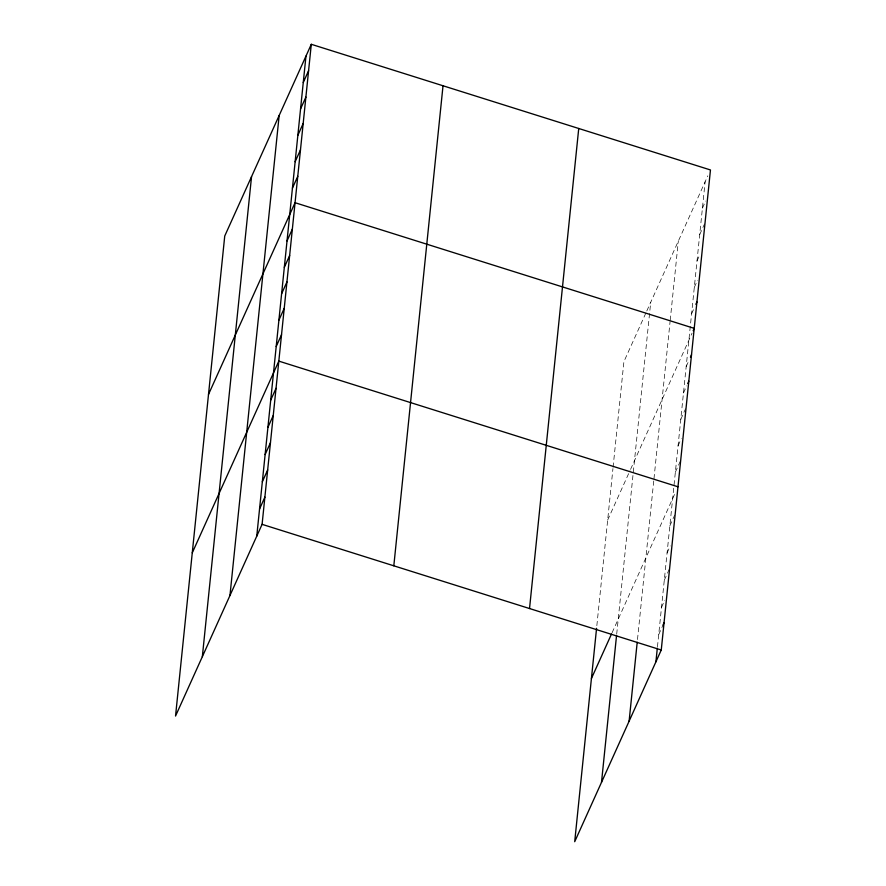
<?xml version="1.0" encoding="UTF-8"?>
<svg xmlns="http://www.w3.org/2000/svg" width="886" height="886" viewBox="0 0 886 886"><rect width="100%" height="100%" fill="white"/><g stroke="black" fill="none" stroke-linecap="round" stroke-linejoin="round"><path stroke-width="0.66" stroke-dasharray="4.43 3.32" d="M596.843 625.682L612.946 468.583M613.079 467.265L623.91 361.654L646.237 312.193M616.7 634.088L650.712 302.292M637.488 639.57L653.835 480.068M653.968 478.75L670.071 321.662M670.204 320.344L678.322 241.136M657.456 646.846L705.123 181.774M646.802 310.953L707.792 175.86M702.421 208.166L705.621 201.089M699.718 234.569L704.514 223.948M697.005 260.971L699.674 255.068M694.303 287.374L697.503 280.286M691.601 313.777L694.259 307.874M607.663 520.071L630.001 470.599M630.566 469.37L692.088 333.092M686.185 366.582L688.854 360.68M683.483 392.985L686.672 385.897M680.769 419.388L685.565 408.756M678.067 445.791L681.268 438.703M675.353 472.194L680.16 461.562M612.093 632.726L675.32 492.694M669.86 525.797L674.667 515.165M667.08 552.997L670.27 545.92M664.29 580.208L669.085 569.576M661.499 607.408L664.699 600.32M658.708 634.609L662.972 625.162"/><path stroke-width="1.33" d="M202.34 656.681L251.546 176.635M229.961 595.514L279.168 115.479M256.763 536.152L305.969 56.106M311.296 44.3L224.745 235.997L175.539 716.043L262.09 524.346L311.296 44.3L710.461 169.957L661.255 650.003L574.704 841.7L596.566 628.318M393.816 565.811L443.022 85.765M529.529 608.538L578.735 128.492M601.505 782.338L616.556 635.439M629.115 721.171L637.2 642.284M655.917 661.809L657.312 648.209M303.267 82.509L308.594 70.703M300.553 108.912L305.891 97.106M297.851 135.314L303.178 123.508M295.149 161.717L300.476 149.911M292.435 188.12L297.774 176.314M208.509 394.414L295.06 202.717L694.225 328.374L693.151 330.733M287.02 240.926L292.358 229.12M284.317 267.328L289.656 255.522M281.615 293.731L286.942 281.925M278.902 320.134L284.24 308.328M276.199 346.537L281.526 334.731M192.273 552.831L278.824 361.123L677.989 486.791M270.706 400.14L276.033 388.334M267.915 427.34L273.253 415.534M265.124 454.551L270.463 442.734M262.345 481.751L267.672 469.934M259.554 508.952L264.881 497.135M695.864 304.33L696.928 301.971M690.449 357.136L691.512 354.777M687.746 383.538L688.81 381.179M591.427 678.488L611.528 633.966M662.972 625.162L664.046 622.803M262.09 524.346L661.255 650.003"/></g></svg>
